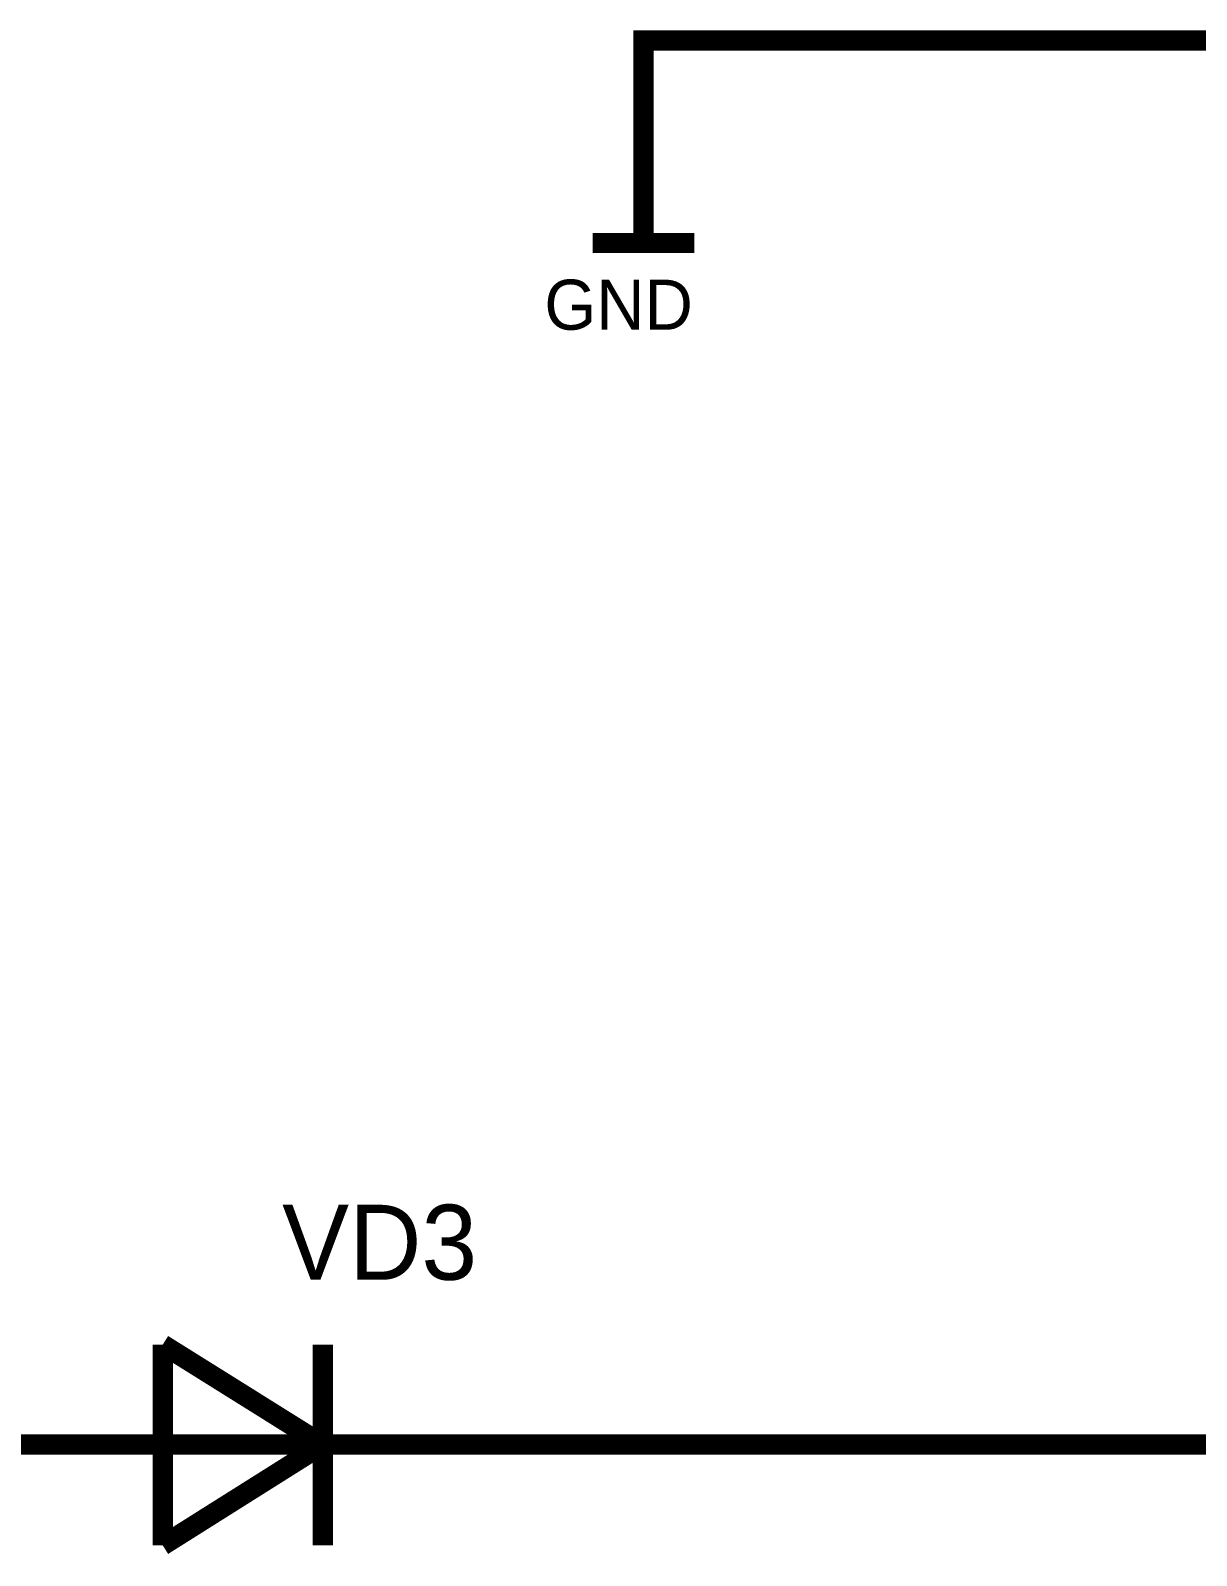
# Model space of a CAD drawing. Header units: millimetres. Extents: x 2.64 to 11.44, y 2.16 to 8.68.
# Drawn here: x 8.399 to 9.079, y 2.156 to 3.045 of the extents above; entities that cross this region are included whole.
import ezdxf

# ---------------------------------------------------------------- set-up
doc = ezdxf.new("R2010")
doc.units = ezdxf.units.MM
doc.header["$MEASUREMENT"] = 0
doc.layers.add('Sheet', color=255, linetype='Continuous')

msp = doc.modelspace()

# ---------------------------------------------------------------- linework, layer by layer
at = {"layer": 'Sheet', "const_width": 0.0118}
for points in [[(8.75649, 2.98015), (8.75649, 3.03889), (9.34065, 3.03889)], [(8.75649, 2.98015), (8.75649, 2.92096)], [(8.72692, 2.92096), (8.78606, 2.92096)], [(8.69826, 2.22066), (9.34065, 2.22066), (9.34065, 2.86359)], [(8.47624, 2.27894), (8.56951, 2.22066)], [(8.47624, 2.16192), (8.47624, 2.27894)], [(8.56951, 2.16192), (8.56951, 2.27894)], [(8.47624, 2.22066), (8.34794, 2.22066)], [(8.56951, 2.22066), (8.47624, 2.16192)], [(8.47624, 2.22066), (8.56951, 2.22066)], [(8.56951, 2.22066), (8.69826, 2.22066)]]:
    msp.add_lwpolyline(points, dxfattribs=at)

# ---------------------------------------------------------------- texts
at = {"layer": 'Sheet'}
for s, height, p in [('GND', 0.029141, (8.69871, 2.87042)), ('VD3', 0.043712, (8.54585, 2.31673))]:
    msp.add_text(s, height=height, dxfattribs=at).set_placement(p)

doc.saveas('drawing.dxf')
